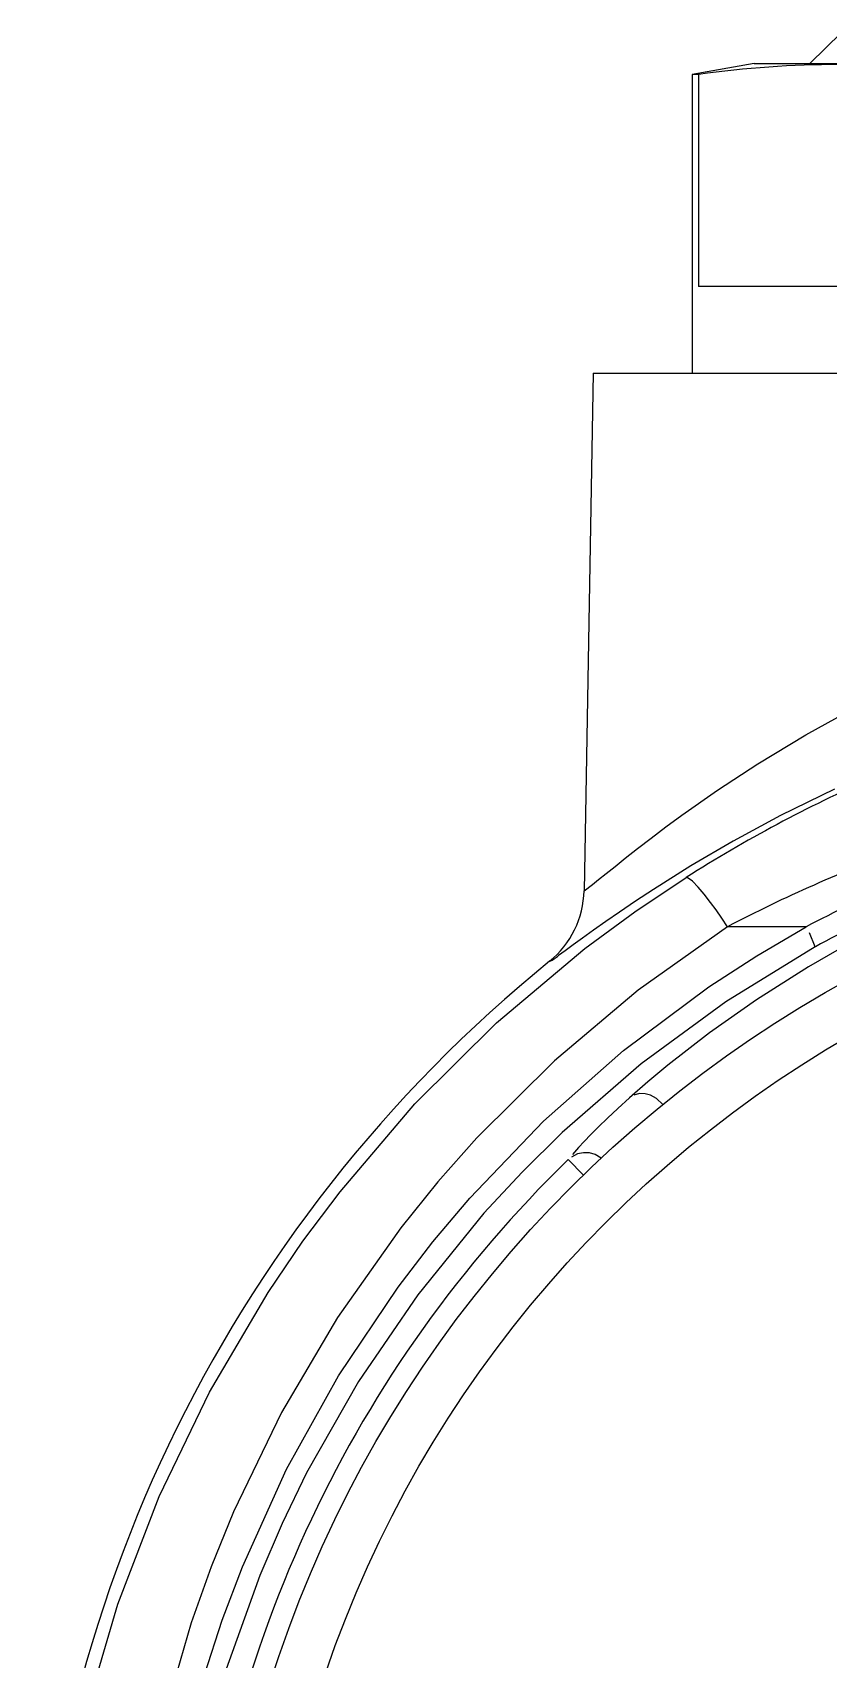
# Model space of a CAD drawing. Header units: millimetres. Extents: x 441156 to 441876, y 4514765 to 4515211.
# Drawn here: x 441489.4888 to 441489.553, y 4514936.2328 to 4514936.3641 of the extents above; entities that cross this region are included whole.
import ezdxf

# ---------------------------------------------------------------- set-up
doc = ezdxf.new("R2010")
doc.units = ezdxf.units.MM
doc.layers.add('Terminale_sfiato', color=7, linetype='Continuous')

msp = doc.modelspace()

# ---------------------------------------------------------------- linework, layer by layer
at = {"layer": 'Terminale_sfiato', "color": 254, "linetype": 'Continuous'}
for p, q in [((441489.5540439485, 4514936.364061843), (441489.5515003175, 4514936.361562223)), ((441489.5470003174, 4514936.361562223), (441489.5420003174, 4514936.360680589)), ((441489.5420003174, 4514936.360680589), (441489.5420003174, 4514936.336562224)), ((441489.5425193608, 4514936.360680589), (441489.5420003174, 4514936.360680589)), ((441489.5425193608, 4514936.360680589), (441489.5425193608, 4514936.343562224)), ((441489.5470003174, 4514936.361562223), (441489.6560003174, 4514936.361562223)), ((441489.5652184797, 4514936.343562224), (441489.5425193608, 4514936.343562224)), ((441489.5340003174, 4514936.336562224), (441489.5332714805, 4514936.294807185)), ((441489.5340003174, 4514936.336562224), (441489.6015003175, 4514936.336562224)), ((441489.5512051327, 4514936.291894717), (441489.5448630988, 4514936.291894717)), ((441489.5332206546, 4514936.271860784), (441489.5320047493, 4514936.273112642))]:
    msp.add_line(p, q, dxfattribs=at)
for points in [[(441489.5332714805, 4514936.294807185, 0), (441489.5333145682, 4514936.294815798, 0), (441489.5334445825, 4514936.294902338, 0), (441489.5336634919, 4514936.295067769, 0), (441489.5339692706, 4514936.295309396, 0), (441489.5344499366, 4514936.295696911, 0), (441489.5350508181, 4514936.29618414, 0), (441489.5357741386, 4514936.296768575, 0), (441489.5365983294, 4514936.297427917, 0), (441489.537582669, 4514936.298203532, 0), (441489.5386814857, 4514936.299052374, 0), (441489.5398686066, 4514936.29994829, 0), (441489.5411585593, 4514936.300896463, 0), (441489.5440335445, 4514936.302914705, 0), (441489.547284179, 4514936.305042057, 0), (441489.551171947, 4514936.307379662, 0), (441489.5537546051, 4514936.308813352, 0)], [(441489.5534797235, 4514936.30301132, 0), (441489.5491212573, 4514936.300876901, 0), (441489.5453013786, 4514936.298814944, 0), (441489.541879026, 4514936.296808067, 0), (441489.5388674996, 4514936.294912277, 0), (441489.5374360624, 4514936.293967643, 0), (441489.5361288948, 4514936.293080536, 0), (441489.5350216227, 4514936.2923112, 0), (441489.5340286145, 4514936.291608006, 0), (441489.533148627, 4514936.290975513, 0), (441489.5323968348, 4514936.29042982, 0), (441489.5317439126, 4514936.289954383, 0), (441489.5312255389, 4514936.289579483, 0)], [(441489.5945252635, 4514936.302150895, 0), (441489.5921329824, 4514936.301951603, 0), (441489.5888085772, 4514936.30157659, 0), (441489.5855251137, 4514936.301093236, 0), (441489.5822668289, 4514936.300500696, 0), (441489.579119153, 4514936.299819534, 0), (441489.5758570147, 4514936.298998231, 0), (441489.5726760405, 4514936.298081468, 0), (441489.5697498109, 4514936.297133853, 0), (441489.5669068089, 4514936.296114543, 0), (441489.5641516579, 4514936.295030593, 0), (441489.5614870316, 4514936.293888965, 0), (441489.5564409469, 4514936.291461629, 0), (441489.5538549956, 4514936.290074827, 0), (441489.5513870819, 4514936.288654986, 0), (441489.5471824141, 4514936.286003299, 0), (441489.5433927538, 4514936.283338015, 0), (441489.5400330853, 4514936.280729279, 0), (441489.5384186192, 4514936.279383614, 0), (441489.5369372869, 4514936.278090651, 0)], [(441489.4930878705, 4514936.228424713, 0), (441489.495652171, 4514936.237231486, 0), (441489.4989819847, 4514936.245919172, 0), (441489.5030485466, 4514936.25434928, 0), (441489.5077821738, 4514936.262373447, 0), (441489.5105940656, 4514936.266509946, 0), (441489.5135868588, 4514936.270515056, 0), (441489.5196202574, 4514936.277595395, 0), (441489.526220132, 4514936.284148128, 0), (441489.5333433963, 4514936.290130254, 0), (441489.5373611333, 4514936.293087753, 0), (441489.5415084864, 4514936.295863991, 0)], [(441489.5448630988, 4514936.291894717, 0), (441489.5447439784, 4514936.292072625, 0), (441489.5446250032, 4514936.292248727, 0), (441489.5445063181, 4514936.29242281, 0), (441489.5443880676, 4514936.29259466, 0), (441489.5442703959, 4514936.29276407, 0), (441489.5441534463, 4514936.29293083, 0), (441489.5440373613, 4514936.293094741, 0), (441489.5439222823, 4514936.293255601, 0), (441489.5438083496, 4514936.293413214, 0), (441489.5436957019, 4514936.293567389, 0), (441489.5435844766, 4514936.293717938, 0), (441489.543474809, 4514936.293864676, 0), (441489.5433668329, 4514936.294007425, 0), (441489.5432606797, 4514936.294146013, 0), (441489.5431564788, 4514936.294280267, 0), (441489.5430543572, 4514936.294410028, 0), (441489.5429544392, 4514936.294535136, 0), (441489.5428568467, 4514936.294655438, 0), (441489.5427616984, 4514936.294770787, 0), (441489.5426691105, 4514936.294881045, 0), (441489.5425791955, 4514936.294986076, 0), (441489.5424920631, 4514936.295085751, 0), (441489.5424078195, 4514936.29517995, 0), (441489.5423265672, 4514936.295268558, 0), (441489.5422484053, 4514936.295351467, 0), (441489.542173429, 4514936.295428576, 0), (441489.5421017297, 4514936.29549979, 0), (441489.5420333946, 4514936.295565024, 0), (441489.5419685072, 4514936.295624198, 0), (441489.5419071463, 4514936.295677239, 0), (441489.5418493868, 4514936.295724084, 0), (441489.541795299, 4514936.295764674, 0), (441489.5417449489, 4514936.295798961, 0), (441489.5416983978, 4514936.295826903, 0), (441489.5416557024, 4514936.295848465, 0), (441489.5416169147, 4514936.295863621, 0), (441489.541582082, 4514936.295872353, 0), (441489.5415512467, 4514936.295874652, 0), (441489.5415244463, 4514936.295870512, 0), (441489.5415084864, 4514936.295863991, 0)], [(441489.5448630988, 4514936.291894717, 0), (441489.5376450591, 4514936.286783119, 0), (441489.5308841518, 4514936.281089361, 0), (441489.5246222831, 4514936.274853674, 0), (441489.5214832819, 4514936.271300949, 0), (441489.5185044755, 4514936.267611407, 0), (441489.5133729003, 4514936.260354042, 0), (441489.5088555956, 4514936.252689014, 0), (441489.5049824594, 4514936.244667199, 0), (441489.5031803215, 4514936.240237255, 0), (441489.5015746954, 4514936.235728851, 0), (441489.4992125641, 4514936.227531946, 0)], [(441489.5026500505, 4514936.231536211, 0), (441489.5040855024, 4514936.235926985, 0), (441489.5057142371, 4514936.240246712, 0), (441489.5092708626, 4514936.248113629, 0), (441489.5134656535, 4514936.2556481, 0), (441489.5182683385, 4514936.262800083, 0), (441489.5210859687, 4514936.266465388, 0), (441489.5240636918, 4514936.270000149, 0), (441489.5300122207, 4514936.276208342, 0), (441489.5364566796, 4514936.281900893, 0), (441489.5433554858, 4514936.287040007, 0), (441489.5472250662, 4514936.289554453, 0), (441489.5512051327, 4514936.291894717, 0)], [(441489.5519366439, 4514936.290272511, 0), (441489.5519404699, 4514936.290276735, 0), (441489.5519433999, 4514936.29028255, 0), (441489.5519454305, 4514936.290289949, 0), (441489.5519465592, 4514936.29029892, 0), (441489.5519467845, 4514936.290309455, 0), (441489.5519461063, 4514936.29032154, 0), (441489.5519445253, 4514936.290335161, 0), (441489.5519420434, 4514936.2903503, 0), (441489.5519386638, 4514936.29036694, 0), (441489.5519343904, 4514936.29038506, 0), (441489.5519292286, 4514936.290404637, 0), (441489.5519231845, 4514936.29042565, 0), (441489.5519162657, 4514936.290448071, 0), (441489.5519084804, 4514936.290471872, 0), (441489.5518998382, 4514936.290497026, 0), (441489.5518903496, 4514936.290523502, 0), (441489.5518800262, 4514936.290551267, 0), (441489.5518688805, 4514936.290580288, 0), (441489.5518569262, 4514936.290610529, 0), (441489.5518441777, 4514936.290641952, 0), (441489.5518306507, 4514936.290674522, 0), (441489.5518163615, 4514936.290708196, 0), (441489.5518013277, 4514936.290742935, 0), (441489.5517855675, 4514936.290778696, 0), (441489.5517691001, 4514936.290815435, 0), (441489.5517519457, 4514936.290853108, 0), (441489.551734125, 4514936.290891669, 0), (441489.5517156598, 4514936.29093107, 0), (441489.5516965726, 4514936.290971264, 0), (441489.5516768867, 4514936.291012202, 0), (441489.551656626, 4514936.291053835, 0), (441489.5516358153, 4514936.29109611, 0), (441489.5516144798, 4514936.291138978, 0), (441489.5515926456, 4514936.291182384, 0), (441489.5515703393, 4514936.291226277, 0), (441489.551547588, 4514936.291270603, 0), (441489.5515244195, 4514936.291315309, 0), (441489.551500862, 4514936.291360339, 0), (441489.5514769442, 4514936.291405639, 0), (441489.5514526952, 4514936.291451153, 0), (441489.5514281446, 4514936.291496827, 0), (441489.5514033224, 4514936.291542605, 0), (441489.5513782586, 4514936.291588429, 0), (441489.5513275291, 4514936.291679999, 0), (441489.5513019252, 4514936.291725633, 0), (441489.5512762033, 4514936.291771091, 0), (441489.5512503948, 4514936.291816317, 0), (441489.5512245313, 4514936.291861259, 0), (441489.5512051327, 4514936.291894717, 0)], [(441489.5519366439, 4514936.290272511, 0), (441489.5447101396, 4514936.28584898, 0), (441489.5378821874, 4514936.280844296, 0), (441489.5314970308, 4514936.275292209, 0), (441489.5282704674, 4514936.272102484, 0), (441489.5251891824, 4514936.26877181, 0), (441489.5198508676, 4514936.262204479, 0), (441489.5150746165, 4514936.255210447, 0), (441489.5108940312, 4514936.247835102, 0), (441489.5089074794, 4514936.243737792, 0), (441489.5071055546, 4514936.239552746, 0), (441489.5042749209, 4514936.231615012, 0)], [(441489.5369372869, 4514936.278090651, 0), (441489.5359979533, 4514936.277237615, 0), (441489.5351720299, 4514936.276461871, 0), (441489.5344464271, 4514936.275757726, 0), (441489.5338331169, 4514936.275143014, 0), (441489.5332805768, 4514936.27457022, 0), (441489.5328244572, 4514936.274079203, 0), (441489.5323318424, 4514936.273519853, 0), (441489.5320047493, 4514936.273112642, 0)], [(441489.5396200888, 4514936.277554573, 0), (441489.5395771237, 4514936.277609524, 0), (441489.5395325133, 4514936.277663199, 0), (441489.5394863121, 4514936.277715532, 0), (441489.5394385763, 4514936.27776646, 0), (441489.539389364, 4514936.277815921, 0), (441489.5393387353, 4514936.277863855, 0), (441489.5392867518, 4514936.277910202, 0), (441489.5392334767, 4514936.277954907, 0), (441489.5391789752, 4514936.277997916, 0), (441489.5391233135, 4514936.278039175, 0), (441489.5390665595, 4514936.278078635, 0), (441489.5390087823, 4514936.278116248, 0), (441489.5389500523, 4514936.278151967, 0), (441489.538890441, 4514936.278185748, 0), (441489.5388300212, 4514936.278217553, 0), (441489.5387688663, 4514936.278247341, 0), (441489.5387070509, 4514936.278275074, 0), (441489.5386446504, 4514936.278300722, 0), (441489.5385817406, 4514936.278324252, 0), (441489.5385183984, 4514936.278345634, 0), (441489.5384547008, 4514936.278364844, 0), (441489.5383907256, 4514936.278381858, 0), (441489.5383265504, 4514936.278396655, 0), (441489.5382622537, 4514936.278409217, 0), (441489.5381979138, 4514936.278419527, 0), (441489.538133609, 4514936.278427577, 0), (441489.5380694176, 4514936.278433352, 0), (441489.5380054179, 4514936.278436849, 0), (441489.5379416879, 4514936.278438061, 0), (441489.5378783051, 4514936.278436988, 0), (441489.5378153468, 4514936.27843363, 0), (441489.5377528899, 4514936.278427993, 0), (441489.5376910102, 4514936.278420083, 0), (441489.5376297832, 4514936.278409909, 0), (441489.5375692834, 4514936.278397484, 0), (441489.5375095847, 4514936.278382823, 0), (441489.5374507598, 4514936.278365944, 0), (441489.5373928803, 4514936.278346867, 0), (441489.5373360167, 4514936.278325616, 0), (441489.5372802383, 4514936.278302217, 0), (441489.5372256131, 4514936.278276698, 0), (441489.5371722076, 4514936.27824909, 0), (441489.5371200869, 4514936.278219426, 0), (441489.5370693145, 4514936.278187744, 0), (441489.5370199522, 4514936.278154081, 0), (441489.5369720602, 4514936.278118479, 0), (441489.5369372869, 4514936.278090651, 0)], [(441489.5346509925, 4514936.273222309, 0), (441489.5345960079, 4514936.273265321, 0), (441489.5345395638, 4514936.273306399, 0), (441489.5344817289, 4514936.273345494, 0), (441489.5344225735, 4514936.273382557, 0), (441489.5343621699, 4514936.273417544, 0), (441489.5343005916, 4514936.273450412, 0), (441489.5342379137, 4514936.27348112, 0), (441489.5341742124, 4514936.273509632, 0), (441489.5341095654, 4514936.273535913, 0), (441489.5340440515, 4514936.273559931, 0), (441489.5339777506, 4514936.273581655, 0), (441489.5339107432, 4514936.273601061, 0), (441489.5338431112, 4514936.273618123, 0), (441489.5337749368, 4514936.273632823, 0), (441489.5337063032, 4514936.273645141, 0), (441489.533637294, 4514936.273655063, 0), (441489.5335679933, 4514936.273662576, 0), (441489.5334984854, 4514936.273667672, 0), (441489.5334288551, 4514936.273670343, 0), (441489.5333591872, 4514936.273670588, 0), (441489.5332895667, 4514936.273668405, 0), (441489.5332200782, 4514936.273663796, 0), (441489.5331508065, 4514936.27365677, 0), (441489.533081836, 4514936.273647333, 0), (441489.5330132506, 4514936.273635495, 0), (441489.532945134, 4514936.273621274, 0), (441489.5328775691, 4514936.273604686, 0), (441489.5328106384, 4514936.27358575, 0), (441489.5327444232, 4514936.27356449, 0), (441489.5326790043, 4514936.273540933, 0), (441489.5326144614, 4514936.273515105, 0), (441489.5325508731, 4514936.27348704, 0), (441489.5324883169, 4514936.273456771, 0), (441489.532426869, 4514936.273424335, 0), (441489.5323666044, 4514936.273389771, 0), (441489.5323075962, 4514936.273353122, 0), (441489.5322499166, 4514936.273314433, 0), (441489.5321936358, 4514936.27327375, 0), (441489.5321388222, 4514936.273231123, 0), (441489.5320855428, 4514936.273186604, 0), (441489.5320338624, 4514936.273140248, 0), (441489.5320047493, 4514936.273112642, 0)]]:
    msp.add_polyline3d(points, dxfattribs=at)
for radius in [0.09800000000000031, 0.09399999999999964]:
    msp.add_circle((441489.6015003175, 4514936.201562224), radius, dxfattribs=at)
for centre, radius, start, end in [((441489.5538674289, 4514936.279852066), 0.08162204824918028, 82.00601791244301, 97.99190869919128), ((441489.6012128327, 4514936.202187761), 0.11108518630496, 113.7392496912197, 122.5113128293936), ((441489.5977357677, 4514936.191365612), 0.1135891734946426, 109.9331985584128, 117.7418519761239), ((441489.6012309889, 4514936.197455441), 0.1068710988660992, 109.5698348229312, 117.9108184650872), ((441489.6019534377, 4514936.200412241), 0.1028416897157669, 110.4876959919961, 119.1005888220712), ((441489.5257719088, 4514936.294937962), 0.007500682860663854, 309.0436330025152, 359.0009891256516), ((441489.5293547678, 4514936.291696919), 0.002825477807198995, 293.8372167084048, 311.4608327195463), ((441489.6015003175, 4514936.201562224), 0.112723397778417, 129.0422177654921, 230.9577822345072), ((441489.6015003175, 4514936.201562224), 0.09974515670893913, 134.1653367963486, 175.3513654962329)]:
    msp.add_arc(centre, radius, start, end, dxfattribs=at)

doc.saveas('drawing.dxf')
